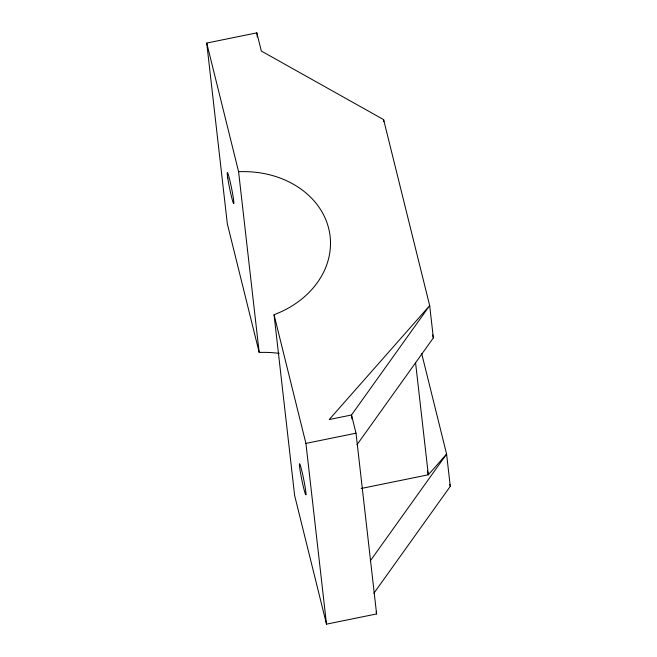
<?xml version="1.0" encoding="UTF-8"?>
<svg xmlns="http://www.w3.org/2000/svg" width="657" height="657" viewBox="0 0 657 657"><rect width="100%" height="100%" fill="white"/><g stroke="black" fill="none" stroke-linecap="round" stroke-linejoin="round"><path stroke-width="0.99" d="M356.981 444.764L433.357 337.887L429.678 305.612L383.598 119.599L261.338 51.049L256.83 32.85L206.725 43.058L227.322 223.807L259.178 352.39L265.847 352.374A91.077 74.783 -6.5 0 1 279.168 353.392M370.22 560.963L446.596 454.086L421.704 353.622M373.89 593.238L450.275 486.361L446.596 454.086L428.331 474.797L361.194 488.479M351.971 419.026L351.511 414.994L329.239 419.527L429.678 305.612L351.511 414.994L356.02 433.193L376.609 613.942L326.504 624.15L294.648 495.575L274.059 314.818L280.087 312.239A91.077 74.783 -6.5 0 0 328.697 228.48A91.077 74.783 -6.5 0 0 245.25 171.625L238.581 171.633L206.725 43.058M326.504 624.15L305.916 443.401L356.02 433.193M432.618 334.906L433.357 337.887M449.782 484.373L450.275 486.361M427.354 470.831L428.331 474.797L415.561 362.68M376.141 612.028L376.609 613.942M274.059 314.818L305.916 443.401M383.598 119.599L383.828 121.611M256.83 32.85L257.298 36.915M238.581 171.633L259.178 352.39M305.924 494.713L305.636 494.557A15.916 0.969 78.5 0 1 300.077 470.313A15.916 0.969 78.5 0 1 301.933 471.299A15.916 0.969 78.5 0 1 305.924 494.713M227.774 178.072A15.916 0.969 78.5 0 0 233.506 203.407A15.916 0.969 78.5 0 0 230.369 182.597A15.916 0.969 78.5 0 0 227.774 178.072"/></g></svg>
